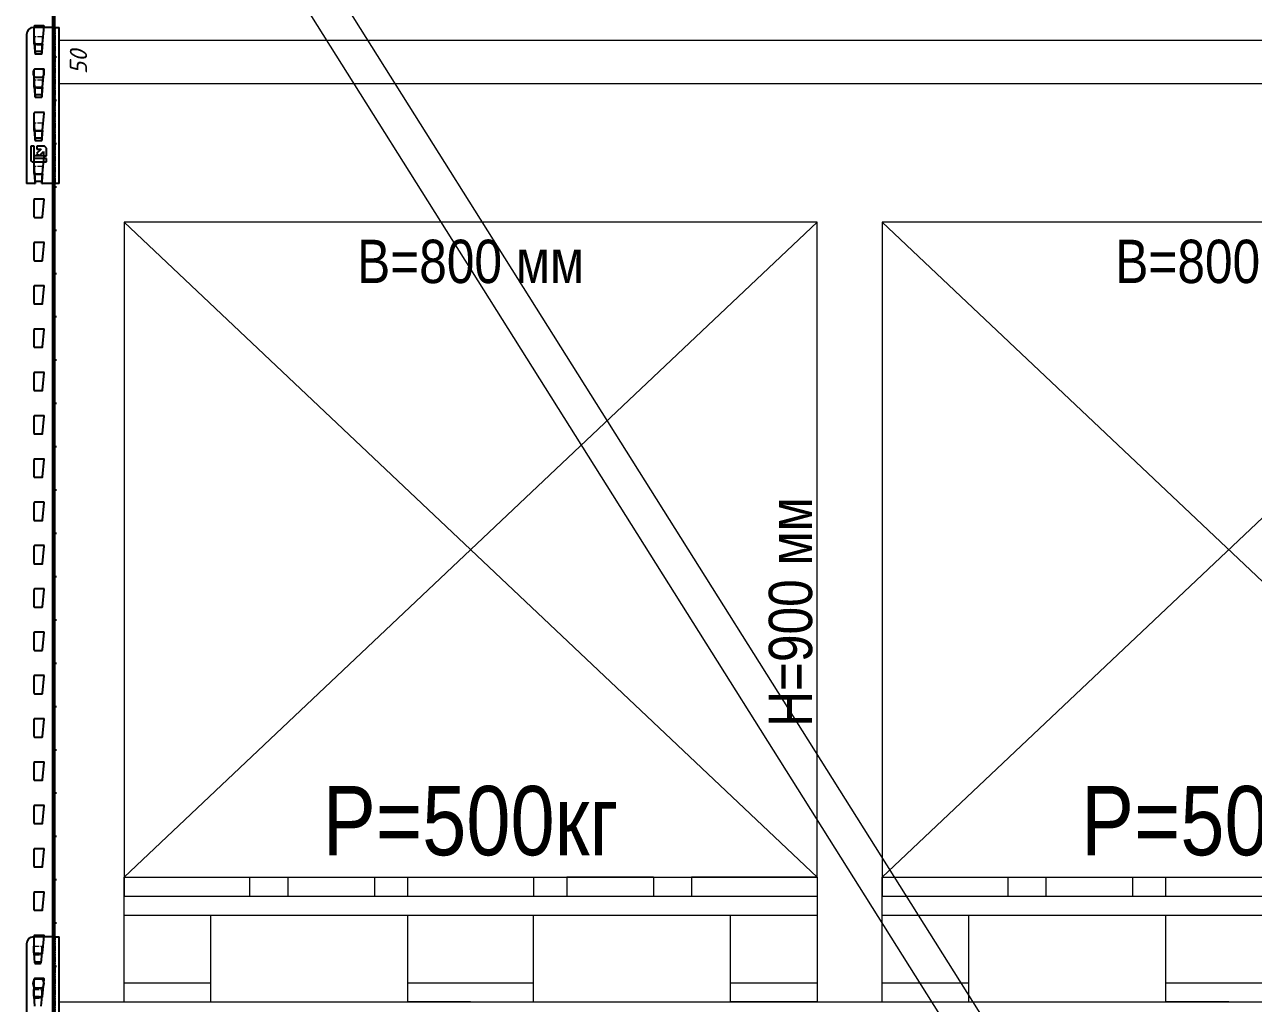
# Model space of a CAD drawing. Header units: millimetres. Extents: x 2140 to 223837, y 2113 to 170313.
# Drawn here: x 220067 to 221485, y 112402 to 113532 of the extents above; entities that cross this region are included whole.
import ezdxf

# ---------------------------------------------------------------- set-up
doc = ezdxf.new("R2010")
doc.units = ezdxf.units.MM
doc.linetypes.add('PHANTOM', pattern=[12.7, 6.35, -1.27, 1.27, -1.27, 1.27, -1.27])
doc.layers.add('0_ANNOT_Dimensions', color=7, linetype='Continuous')
doc.layers.add('2.Стойка', color=7, linetype='Continuous')
for name, color, linetype, lineweight in [('1.Балка', 5, 'Continuous', 0), ('16.СВЖ', 7, 'Continuous', 0), ('20.Груз', 7, 'Continuous', 0), ('25.Размера', 7, 'Continuous', 0), ('37.Паллеты', 32, 'Continuous', 0), ('44. Полоса СВЖ', 7, 'Continuous', 0), ('7.Поддон', 32, 'Continuous', 0)]:
    doc.layers.add(name, color=color, linetype=linetype, lineweight=lineweight)
doc.styles.add('Arial Narrow', font='ARIALN.TTF')
doc.styles.add('GOST', font='isocpeur.ttf')
doc.styles.add('Курсив', font='isocpeui.ttf')
doc.dimstyles.new('80', dxfattribs={"dimtxt": 80, "dimasz": 80, "dimexe": 0.18, "dimexo": 0, "dimgap": 20, "dimtad": 1, "dimdec": 0, "dimzin": 0, "dimdsep": 46, "dimtxsty": 'Курсив', "dimcen": 0.09, "dimadec": 0, "dimazin": 0, "dimtfac": 1, "dimtdec": 0, "dimtofl": 0, "dimtmove": 0, "dimatfit": 3, "dimfxl": 0.18, "dimtolj": 1, "dimtzin": 0, "dimarcsym": 0})
doc.dimstyles.new('blok40', dxfattribs={"dimtxt": 40, "dimasz": 80, "dimexe": 0.18, "dimexo": 0, "dimgap": 5, "dimtad": 1, "dimtoh": 1, "dimdec": 0, "dimzin": 0, "dimdsep": 46, "dimtxsty": 'GOST', "dimblk": 'NONE', "dimcen": 0.09, "dimse1": 1, "dimse2": 1, "dimsd1": 1, "dimsd2": 1, "dimadec": 0, "dimazin": 0, "dimtfac": 1, "dimtdec": 0, "dimtofl": 0, "dimtmove": 0, "dimatfit": 2, "dimldrblk": 'NONE', "dimfxl": 0.18, "dimtolj": 1, "dimtzin": 0, "dimarcsym": 0})
doc.dimstyles.new('Рзм блок', dxfattribs={"dimtxt": 40, "dimasz": 80, "dimexe": 0.18, "dimexo": 0, "dimgap": 5, "dimtad": 1, "dimtoh": 1, "dimdec": 0, "dimzin": 0, "dimdsep": 46, "dimtxsty": 'Курсив', "dimblk": 'NONE', "dimcen": 0.09, "dimse1": 1, "dimse2": 1, "dimsd1": 1, "dimsd2": 1, "dimadec": 0, "dimazin": 0, "dimtfac": 1, "dimtdec": 0, "dimtofl": 0, "dimtmove": 0, "dimatfit": 2, "dimldrblk": 'NONE', "dimfxl": 0.18, "dimtolj": 1, "dimtzin": 0, "dimarcsym": 0})

# ---------------------------------------------------------------- blocks, each defined once
blk = doc.blocks.new('*U491')
at = {"layer": '2.Стойка', "color": 0, "linetype": 'ByBlock'}
for p, q in [((-2, 0), (-2, 12200)), ((0, 0), (0, 12200)), ((-12.5, 3801), (-23.5, 3801)), ((-24, 3800.5), (-24, 3780.5)), ((-13.9, 3780.5), (-12, 3800.5)), ((-23.5, 3780), (-14.4, 3780)), ((0, 3770.5), (-2, 3770.5)), ((2, 3765), (-2, 3765)), ((0, 3759.5), (-2, 3759.5)), ((-24, 3750.5), (-24, 3730.5)), ((-12.5, 3751), (-23.5, 3751)), ((-13.9, 3730.5), (-12, 3750.5)), ((-23.5, 3730), (-14.4, 3730)), ((0, 3720.5), (-2, 3720.5)), ((2, 3715), (-2, 3715)), ((0, 3709.5), (-2, 3709.5)), ((-24, 3700.5), (-24, 3680.5)), ((-12.5, 3701), (-23.5, 3701)), ((-13.9, 3680.5), (-12, 3700.5)), ((-23.5, 3680), (-14.4, 3680)), ((0, 3670.5), (-2, 3670.5)), ((2, 3665), (-2, 3665)), ((0, 3659.5), (-2, 3659.5)), ((-24, 3650.5), (-24, 3630.5)), ((-12.5, 3651), (-23.5, 3651)), ((-13.9, 3630.5), (-12, 3650.5)), ((-23.5, 3630), (-14.4, 3630)), ((0, 3620.5), (-2, 3620.5)), ((2, 3615), (-2, 3615)), ((0, 3609.5), (-2, 3609.5)), ((-24, 3600.5), (-24, 3580.5)), ((-12.5, 3601), (-23.5, 3601)), ((-13.9, 3580.5), (-12, 3600.5)), ((-23.5, 3580), (-14.4, 3580)), ((0, 3570.5), (-2, 3570.5)), ((2, 3565), (-2, 3565)), ((-24, 3550.5), (-24, 3530.5)), ((-12.5, 3551), (-23.5, 3551)), ((-13.9, 3530.5), (-12, 3550.5)), ((0, 3559.5), (-2, 3559.5)), ((-23.5, 3530), (-14.4, 3530)), ((0, 3520.5), (-2, 3520.5)), ((2, 3515), (-2, 3515)), ((0, 3509.5), (-2, 3509.5)), ((-24, 3500.5), (-24, 3480.5)), ((-12.5, 3501), (-23.5, 3501)), ((-13.9, 3480.5), (-12, 3500.5)), ((-23.5, 3480), (-14.4, 3480)), ((0, 3470.5), (-2, 3470.5)), ((2, 3465), (-2, 3465)), ((-24, 3450.5), (-24, 3430.5)), ((-12.5, 3451), (-23.5, 3451)), ((-13.9, 3430.5), (-12, 3450.5)), ((0, 3459.5), (-2, 3459.5)), ((-23.5, 3430), (-14.4, 3430)), ((0, 3420.5), (-2, 3420.5)), ((2, 3415), (-2, 3415)), ((0, 3409.5), (-2, 3409.5)), ((-24, 3400.5), (-24, 3380.5)), ((-12.5, 3401), (-23.5, 3401)), ((-13.9, 3380.5), (-12, 3400.5)), ((-23.5, 3380), (-14.4, 3380)), ((0, 3370.5), (-2, 3370.5)), ((2, 3365), (-2, 3365)), ((-24, 3350.5), (-24, 3330.5)), ((-12.5, 3351), (-23.5, 3351)), ((-13.9, 3330.5), (-12, 3350.5)), ((0, 3359.5), (-2, 3359.5)), ((-23.5, 3330), (-14.4, 3330)), ((0, 3320.5), (-2, 3320.5)), ((2, 3315), (-2, 3315)), ((0, 3309.5), (-2, 3309.5)), ((-24, 3300.5), (-24, 3280.5)), ((-12.5, 3301), (-23.5, 3301)), ((-13.9, 3280.5), (-12, 3300.5)), ((-23.5, 3280), (-14.4, 3280)), ((0, 3270.5), (-2, 3270.5)), ((2, 3265), (-2, 3265)), ((-24, 3250.5), (-24, 3230.5)), ((-12.5, 3251), (-23.5, 3251)), ((-13.9, 3230.5), (-12, 3250.5)), ((0, 3259.5), (-2, 3259.5)), ((-23.5, 3230), (-14.4, 3230)), ((0, 3220.5), (-2, 3220.5)), ((2, 3215), (-2, 3215)), ((0, 3209.5), (-2, 3209.5)), ((-24, 3200.5), (-24, 3180.5)), ((-12.5, 3201), (-23.5, 3201)), ((-13.9, 3180.5), (-12, 3200.5)), ((-23.5, 3180), (-14.4, 3180)), ((0, 3170.5), (-2, 3170.5)), ((2, 3165), (-2, 3165)), ((-24, 3150.5), (-24, 3130.5)), ((-12.5, 3151), (-23.5, 3151)), ((-13.9, 3130.5), (-12, 3150.5)), ((0, 3159.5), (-2, 3159.5)), ((-23.5, 3130), (-14.4, 3130)), ((0, 3120.5), (-2, 3120.5)), ((2, 3115), (-2, 3115)), ((0, 3109.5), (-2, 3109.5)), ((-24, 3100.5), (-24, 3080.5)), ((-12.5, 3101), (-23.5, 3101)), ((-13.9, 3080.5), (-12, 3100.5)), ((-23.5, 3080), (-14.4, 3080)), ((0, 3070.5), (-2, 3070.5)), ((2, 3065), (-2, 3065)), ((-24, 3050.5), (-24, 3030.5)), ((-12.5, 3051), (-23.5, 3051)), ((-13.9, 3030.5), (-12, 3050.5)), ((0, 3059.5), (-2, 3059.5)), ((-23.5, 3030), (-14.4, 3030)), ((0, 3020.5), (-2, 3020.5)), ((2, 3015), (-2, 3015)), ((0, 3009.5), (-2, 3009.5)), ((-24, 3000.5), (-24, 2980.5)), ((-12.5, 3001), (-23.5, 3001)), ((-13.9, 2980.5), (-12, 3000.5)), ((-23.5, 2980), (-14.4, 2980)), ((0, 2970.5), (-2, 2970.5)), ((2, 2965), (-2, 2965)), ((-24, 2950.5), (-24, 2930.5)), ((-12.5, 2951), (-23.5, 2951)), ((-13.9, 2930.5), (-12, 2950.5)), ((0, 2959.5), (-2, 2959.5)), ((-23.5, 2930), (-14.4, 2930)), ((0, 2920.5), (-2, 2920.5)), ((2, 2915), (-2, 2915)), ((0, 2909.5), (-2, 2909.5)), ((-24, 2900.5), (-24, 2880.5)), ((-12.5, 2901), (-23.5, 2901)), ((-13.9, 2880.5), (-12, 2900.5)), ((-23.5, 2880), (-14.4, 2880)), ((0, 2870.5), (-2, 2870.5)), ((2, 2865), (-2, 2865)), ((-12.5, 2851), (-23.5, 2851)), ((0, 2859.5), (-2, 2859.5)), ((-24, 2850.5), (-24, 2830.5)), ((-13.9, 2830.5), (-12, 2850.5)), ((-23.5, 2830), (-14.4, 2830)), ((0, 2820.5), (-2, 2820.5)), ((2, 2815), (-2, 2815)), ((0, 2809.5), (-2, 2809.5)), ((-24, 2800.5), (-24, 2780.5)), ((-12.5, 2801), (-23.5, 2801)), ((-13.9, 2780.5), (-12, 2800.5)), ((-23.5, 2780), (-14.4, 2780)), ((0, 2770.5), (-2, 2770.5)), ((2, 2765), (-2, 2765)), ((0, 2759.5), (-2, 2759.5)), ((-24, 2750.5), (-24, 2730.5)), ((-12.5, 2751), (-23.5, 2751)), ((-13.9, 2730.5), (-12, 2750.5)), ((-23.5, 2730), (-14.4, 2730)), ((0, 2720.5), (-2, 2720.5)), ((2, 2715), (-2, 2715)), ((0, 2709.5), (-2, 2709.5)), ((-24, 2700.5), (-24, 2680.5)), ((-12.5, 2701), (-23.5, 2701)), ((-13.9, 2680.5), (-12, 2700.5)), ((-23.5, 2680), (-14.4, 2680))]:
    blk.add_line(p, q, dxfattribs=at)
for centre, start, end in [((-23.5, 3800.5), 90, 180), ((-12.5, 3800.5), 354.5597, 90), ((-23.5, 3780.5), 180, 270), ((-14.4, 3780.5), 270, 354.5597), ((-23.5, 3750.5), 90, 180), ((-12.5, 3750.5), 354.5597, 90), ((-23.5, 3730.5), 180, 270), ((-14.4, 3730.5), 270, 354.5597), ((-23.5, 3700.5), 90, 180), ((-12.5, 3700.5), 354.5597, 90), ((-23.5, 3680.5), 180, 270), ((-14.4, 3680.5), 270, 354.5597), ((-23.5, 3650.5), 90, 180), ((-12.5, 3650.5), 354.5597, 90), ((-23.5, 3630.5), 180, 270), ((-14.4, 3630.5), 270, 354.5597), ((-23.5, 3600.5), 90, 180), ((-12.5, 3600.5), 354.5597, 90), ((-23.5, 3580.5), 180, 270), ((-14.4, 3580.5), 270, 354.5597), ((-23.5, 3550.5), 90, 180), ((-12.5, 3550.5), 354.5597, 90), ((-23.5, 3530.5), 180, 270), ((-14.4, 3530.5), 270, 354.5597), ((-23.5, 3500.5), 90, 180), ((-12.5, 3500.5), 354.5597, 90), ((-23.5, 3480.5), 180, 270), ((-14.4, 3480.5), 270, 354.5597), ((-23.5, 3450.5), 90, 180), ((-12.5, 3450.5), 354.5597, 90), ((-23.5, 3430.5), 180, 270), ((-14.4, 3430.5), 270, 354.5597), ((-23.5, 3400.5), 90, 180), ((-12.5, 3400.5), 354.5597, 90), ((-23.5, 3380.5), 180, 270), ((-14.4, 3380.5), 270, 354.5597), ((-23.5, 3350.5), 90, 180), ((-12.5, 3350.5), 354.5597, 90), ((-23.5, 3330.5), 180, 270), ((-14.4, 3330.5), 270, 354.5597), ((-23.5, 3300.5), 90, 180), ((-12.5, 3300.5), 354.5597, 90), ((-23.5, 3280.5), 180, 270), ((-14.4, 3280.5), 270, 354.5597), ((-23.5, 3250.5), 90, 180), ((-12.5, 3250.5), 354.5597, 90), ((-23.5, 3230.5), 180, 270), ((-14.4, 3230.5), 270, 354.5597), ((-23.5, 3200.5), 90, 180), ((-12.5, 3200.5), 354.5597, 90), ((-23.5, 3180.5), 180, 270), ((-14.4, 3180.5), 270, 354.5597), ((-23.5, 3150.5), 90, 180), ((-12.5, 3150.5), 354.5597, 90), ((-23.5, 3130.5), 180, 270), ((-14.4, 3130.5), 270, 354.5597), ((-23.5, 3100.5), 90, 180), ((-12.5, 3100.5), 354.5597, 90), ((-23.5, 3080.5), 180, 270), ((-14.4, 3080.5), 270, 354.5597), ((-23.5, 3050.5), 90, 180), ((-12.5, 3050.5), 354.5597, 90), ((-23.5, 3030.5), 180, 270), ((-14.4, 3030.5), 270, 354.5597), ((-23.5, 3000.5), 90, 180), ((-12.5, 3000.5), 354.5597, 90), ((-23.5, 2980.5), 180, 270), ((-14.4, 2980.5), 270, 354.5597), ((-23.5, 2950.5), 90, 180), ((-12.5, 2950.5), 354.5597, 90), ((-23.5, 2930.5), 180, 270), ((-14.4, 2930.5), 270, 354.5597), ((-23.5, 2900.5), 90, 180), ((-12.5, 2900.5), 354.5597, 90), ((-23.5, 2880.5), 180, 270), ((-14.4, 2880.5), 270, 354.5597), ((-23.5, 2850.5), 90, 180), ((-12.5, 2850.5), 354.5597, 90), ((-23.5, 2830.5), 180, 270), ((-14.4, 2830.5), 270, 354.5597), ((-23.5, 2800.5), 90, 180), ((-12.5, 2800.5), 354.5597, 90), ((-23.5, 2780.5), 180, 270), ((-14.4, 2780.5), 270, 354.5597), ((-23.5, 2750.5), 90, 180), ((-12.5, 2750.5), 354.5597, 90), ((-23.5, 2730.5), 180, 270), ((-14.4, 2730.5), 270, 354.5597), ((-23.5, 2700.5), 90, 180), ((-12.5, 2700.5), 354.5597, 90), ((-23.5, 2680.5), 180, 270), ((-14.4, 2680.5), 270, 354.5597)]:
    blk.add_arc(centre, 0.5, start, end, dxfattribs=at)
blk = doc.blocks.new('*D774')
at = {"layer": 'Defpoints', "color": 0, "linetype": 'ByBlock', "transparency": 16777216}
for p in [(5, 19.3), (2705, 19.3), (2705, -11.8)]:
    blk.add_point(p, dxfattribs=at)
at = {"layer": 'Defpoints', "color": 0, "linetype": 'ByBlock', "transparency": 16777216, "insert": (2669.4, 3.4), "char_height": 20, "attachment_point": 5, "style": 'Курсив'}
blk.add_mtext('\\A1;2700', dxfattribs=at)
blk = doc.blocks.new('_None')
blk = doc.blocks.new('*D784')
at = {"layer": 'Defpoints', "color": 0, "linetype": 'ByBlock', "transparency": 16777216}
for p in [(8, 19.3), (42.4, 19.3), (8, -30.7)]:
    blk.add_point(p, dxfattribs=at)
at = {"layer": 'Defpoints', "color": 0, "linetype": 'ByBlock', "transparency": 16777216, "insert": (27.4, -5.7), "char_height": 20, "attachment_point": 5, "rotation": 90, "style": 'Курсив'}
blk.add_mtext('\\A1;50', dxfattribs=at)
blk = doc.blocks.new('*D1729')
at = {"layer": 'Defpoints', "color": 0, "transparency": 16777216}
for p in [(5, -40.7), (5, -135.7), (68.4, -135.7)]:
    blk.add_point(p, dxfattribs=at)
at = {"layer": '0_ANNOT_Dimensions', "color": 0, "transparency": 16777216, "insert": (36.7, -88.2), "char_height": 20, "attachment_point": 5, "rotation": 90, "style": 'Курсив'}
blk.add_mtext('\\A1;95\\Pclose', dxfattribs=at)
blk = doc.blocks.new('поддон')
at = {"layer": '7.Поддон', "color": 0, "linetype": 'ByBlock'}
for p, q in [((0, 0), (0, 144)), ((0, 144), (0, 122)), ((0, 144), (145, 144)), ((145, 144), (145, 122)), ((189, 144), (289, 144)), ((189, 144), (189, 122)), ((289, 144), (289, 122)), ((327.5, 122), (327.5, 144)), ((327.5, 144), (472.5, 144)), ((472.5, 144), (472.5, 122)), ((611, 144), (511, 144)), ((511, 144), (511, 122)), ((611, 144), (611, 122)), ((800, 144), (655, 144)), ((655, 144), (655, 122)), ((800, 144), (800, 0)), ((0, 122), (800, 122)), ((0, 100), (800, 100)), ((100, 0), (100, 100)), ((327.5, 0), (327.5, 100)), ((472.5, 0), (472.5, 100)), ((700, 0), (700, 100)), ((0, 22), (100, 22)), ((327.5, 22), (472.5, 22)), ((700, 22), (800, 22)), ((0, 0), (100, 0)), ((400, 0), (327.5, 0)), ((400, 0), (472.5, 0)), ((800, 0), (700, 0))]:
    blk.add_line(p, q, dxfattribs=at)
blk = doc.blocks.new('*D1180')
at = {"layer": 'Defpoints', "color": 0, "linetype": 'ByBlock', "transparency": 16777216}
for p in [(475, 500, 0), (475, 0, 0), (475, 0)]:
    blk.add_point(p, dxfattribs=at)
at = {"layer": '25.Размера', "color": 0, "linetype": 'ByBlock', "transparency": 16777216, "insert": (475, 208.6), "char_height": 80, "attachment_point": 5, "style": 'Arial Narrow'}
blk.add_mtext('\\A1;Р=500кг', dxfattribs=at)
blk = doc.blocks.new('*D1153')
at = {"layer": 'Defpoints', "color": 0, "linetype": 'ByBlock', "transparency": 16777216}
for p in [(75, 900), (875, 900), (875, 900)]:
    blk.add_point(p, dxfattribs=at)
at = {"layer": '25.Размера', "color": 0, "linetype": 'ByBlock', "transparency": 16777216, "insert": (475, 854.5), "char_height": 50, "attachment_point": 5, "style": 'Arial Narrow'}
blk.add_mtext('\\A1;В=800 мм', dxfattribs=at)
blk = doc.blocks.new('*D1185')
at = {"layer": 'Defpoints', "color": 0, "linetype": 'ByBlock', "transparency": 16777216}
for p in [(875, 900), (875, 900), (875, 0)]:
    blk.add_point(p, dxfattribs=at)
at = {"layer": '25.Размера', "color": 0, "linetype": 'ByBlock', "transparency": 16777216, "insert": (844.5, 450), "char_height": 50, "attachment_point": 5, "rotation": 90, "style": 'Arial Narrow'}
blk.add_mtext('\\A1;Н=900 мм', dxfattribs=at)
blk = doc.blocks.new('*D1188')
at = {"layer": 'Defpoints', "color": 0, "linetype": 'ByBlock', "transparency": 16777216}
for p in [(1350, 500, 0), (1350, 0, 0), (1350, 0)]:
    blk.add_point(p, dxfattribs=at)
at = {"layer": '25.Размера', "color": 0, "linetype": 'ByBlock', "transparency": 16777216, "insert": (1350, 208.6), "char_height": 80, "attachment_point": 5, "style": 'Arial Narrow'}
blk.add_mtext('\\A1;Р=500кг', dxfattribs=at)
blk = doc.blocks.new('*D1189')
at = {"layer": 'Defpoints', "color": 0, "linetype": 'ByBlock', "transparency": 16777216}
for p in [(950, 900), (1750, 900), (1750, 900)]:
    blk.add_point(p, dxfattribs=at)
at = {"layer": '25.Размера', "color": 0, "linetype": 'ByBlock', "transparency": 16777216, "insert": (1350, 854.5), "char_height": 50, "attachment_point": 5, "style": 'Arial Narrow'}
blk.add_mtext('\\A1;В=800 мм', dxfattribs=at)
blk = doc.blocks.new('*U1498')
at = {"layer": '44. Полоса СВЖ', "color": 3, "linetype": 'ByBlock'}
blk.add_lwpolyline([(1296, 2099.8), (1294.4, 2097.3), (7.3, 49.2), (5.7, 46.6), (5.5, 46.4), (-22.8, 1.3), (-19.6, -12.5), (-2.7, -23.1), (11.1, -20), (39.4, 25.1), (39.5, 25.3), (41.1, 27.9), (1328.3, 2076), (1329.9, 2078.5), (1357.3, 2122.1), (1354.2, 2135.9), (1337.2, 2146.6), (1323.4, 2143.4)], close=True, dxfattribs=at)
for centre in [(1334.5, 2123.5), (0, 0)]:
    blk.add_circle(centre, 6.5, dxfattribs=at)
blk = doc.blocks.new('*U1296')
at = {"color": 0, "lineweight": 0, "xscale": -1, "rotation": 180.0131401093583}
blk.add_blockref('*U1498', (0, 4417), dxfattribs=at)
blk = doc.blocks.new('*U771')
at = {"layer": '1.Балка', "color": 0, "linetype": 'Continuous', "lineweight": 25}
for p, q in [((-3, 34.3), (-24.5, 34.3)), ((-3, 34.3), (5, 34.3)), ((5, -145.7), (5, 34.3)), ((-32.5, 26.3), (-32.5, -145.7)), ((-23.8, 23.6), (-23.8, 22.6)), ((-23.8, 22.6), (-22.8, 4.2)), ((-23.4, 16.1), (-22.7, 4.2)), ((-23.4, 15.7), (-23.3, 15.2)), ((-14.7, 4.2), (-14, 16.1)), ((-14.6, 4.2), (-13.6, 22.6)), ((-14.1, 15.2), (-14, 15.7)), ((-13.6, 23.6), (-13.6, 22.6)), ((-23.2, 14), (-22.8, 7.2)), ((-15.3, 6.5), (-22.1, 6.5)), ((-15.4, 3.5), (-22, 3.5)), ((-14.6, 7.2), (-14.2, 14)), ((-14.1, -13.8), (-22.9, -13.8)), ((-23.8, -26.4), (-23.8, -27.4)), ((-23.8, -27.4), (-22.8, -45.8)), ((-22.9, -23), (-14.1, -23)), ((-14.6, -45.8), (-13.6, -27.4)), ((-13.6, -26.4), (-13.6, -27.4)), ((-23.4, -33.9), (-22.7, -45.8)), ((-23.4, -34.3), (-23.3, -34.8)), ((-23.2, -36), (-22.8, -42.8)), ((-14.7, -45.8), (-14, -33.9)), ((-14.6, -42.8), (-14.2, -36)), ((-14.1, -34.8), (-14, -34.3)), ((-15.3, -43.5), (-22.1, -43.5)), ((-15.4, -46.5), (-22, -46.5)), ((-23.8, -76.4), (-23.8, -77.4)), ((-23.8, -77.4), (-22.8, -95.8)), ((-23.4, -83.9), (-22.7, -95.8)), ((-23.4, -84.3), (-23.3, -84.8)), ((-14.7, -95.8), (-14, -83.9)), ((-14.6, -95.8), (-13.6, -77.4)), ((-14.1, -84.8), (-14, -84.3)), ((-13.6, -76.4), (-13.6, -77.4)), ((-23.2, -86), (-22.8, -92.8)), ((-15.3, -93.5), (-22.1, -93.5)), ((-15.4, -96.5), (-22, -96.5)), ((-14.6, -92.8), (-14.2, -86)), ((-27.5, -102.7), (-27.5, -119.2)), ((-23.7, -102.7), (-27.5, -102.7)), ((-23.7, -116.9), (-23.7, -102.7)), ((-15.8, -106.2), (-20.9, -111.2)), ((-20.9, -111.2), (-18, -114)), ((-11.7, -102.7), (-20.7, -102.7)), ((-20.7, -102.7), (-20.7, -106.2)), ((-20.7, -106.2), (-15.8, -106.2)), ((-18, -114), (-13, -109)), ((-13, -109), (-13, -113.9)), ((-9.5, -104.9), (-11.7, -102.7)), ((-9.5, -113.9), (-9.5, -104.9)), ((-26, -120.7), (-9.5, -120.7)), ((-23.8, -126.4), (-23.8, -127.4)), ((-23.8, -127.4), (-22.8, -145.7)), ((-9.5, -116.9), (-23.7, -116.9)), ((-14.6, -145.7), (-13.6, -127.4)), ((-13.6, -126.4), (-13.6, -127.4)), ((-13, -113.9), (-9.5, -113.9)), ((-9.5, -120.7), (-9.5, -116.9)), ((-23.4, -133.9), (-22.7, -145.7)), ((-23.4, -134.3), (-23.3, -134.8)), ((-23.2, -136), (-22.8, -142.8)), ((-14.7, -145.7), (-14, -133.9)), ((-14.6, -142.8), (-14.2, -136)), ((-14.1, -134.8), (-14, -134.3)), ((-22.8, -145.7), (-32.5, -145.7)), ((-22.8, -145.7), (-22.7, -145.7)), ((-15.3, -143.5), (-22.1, -143.5)), ((-14.7, -145.7), (-14.6, -145.7)), ((-3, -145.7), (-14.6, -145.7)), ((5, -145.7), (-3, -145.7))]:
    blk.add_line(p, q, dxfattribs=at)
at = {"layer": '1.Балка', "color": 0, "linetype": 'PHANTOM', "lineweight": 18}
for p, q in [((1, -145.7), (1, 34.3)), ((-13.6, 23.6), (-23.8, 23.6)), ((-23.4, 15.7), (-14, 15.7)), ((-14.1, 15.2), (-23.3, 15.2)), ((-14.2, 14), (-23.2, 14)), ((-22.7, 4.2), (-22.8, 4.2)), ((-14.6, 4.2), (-14.7, 4.2)), ((-13.6, -26.4), (-23.8, -26.4)), ((-23.4, -34.3), (-14, -34.3)), ((-14.1, -34.8), (-23.3, -34.8)), ((-14.2, -36), (-23.2, -36)), ((-22.7, -45.8), (-22.8, -45.8)), ((-14.6, -45.8), (-14.7, -45.8)), ((-13.6, -76.4), (-23.8, -76.4)), ((-23.4, -84.3), (-14, -84.3)), ((-14.1, -84.8), (-23.3, -84.8)), ((-14.2, -86), (-23.2, -86)), ((-22.7, -95.8), (-22.8, -95.8)), ((-14.6, -95.8), (-14.7, -95.8)), ((-13.6, -126.4), (-23.8, -126.4)), ((-23.4, -134.3), (-14, -134.3)), ((-14.1, -134.8), (-23.3, -134.8)), ((-14.2, -136), (-23.2, -136))]:
    blk.add_line(p, q, dxfattribs=at)
at = {"layer": '1.Балка', "color": 0, "linetype": 'ByBlock'}
for p, q in [((2705, 19.3), (5, 19.3)), ((2705, -30.7), (5, -30.7))]:
    blk.add_line(p, q, dxfattribs=at)
at = {"layer": '1.Балка', "color": 0, "linetype": 'Continuous', "lineweight": 25}
for centre, radius, start, end in [((-24.5, 26.3), 8, 90, 180), ((-19, -18.4), 6, 129.9445, 230.0555), ((-18, -18.4), 6, 309.9445, 50.0555), ((-26, -119.2), 1.5, 180, 270)]:
    blk.add_arc(centre, radius, start, end, dxfattribs=at)
for centre, major_axis, ratio, start_param, end_param in [((-23.7, 23.6), (-0.49, 9), 0.014521, 1.677936, 2.551772), ((-23.7, 23.6), (-0.49, 9), 0.014521, 2.551772, 2.642656), ((-23.2, 13.4), (-0.11, 2), 0.014521, 4.973399, 5.784249), ((-14.2, 13.4), (0.11, 2), 0.014521, 0.498937, 1.309786), ((-13.7, 23.6), (0.49, 9), 0.014521, 3.731413, 4.605249), ((-13.7, 23.6), (0.49, 9), 0.014521, 3.640529, 3.731413), ((-22.1, 7.2), (0.539, -0.524), 0.996104, 3.968676, 5.485179), ((-22, 4.2), (0.75, 0), 0.999894, 3.195886, 4.712389), ((-22, 4.2), (0.75, 0), 0.999894, 3.195886, 4.712389), ((-15.4, 4.2), (0.75, 0), 0.999894, 4.712389, 6.228892), ((-15.4, 4.2), (0.75, 0), 0.999894, 4.712389, 6.228892), ((-15.3, 7.2), (0.539, 0.524), 0.996104, 3.939599, 5.456102), ((-23.7, -26.4), (-0.49, 9), 0.014521, 1.677936, 2.551772), ((-13.7, -26.4), (0.49, 9), 0.014521, 3.731413, 4.605249), ((-23.7, -26.4), (-0.49, 9), 0.014521, 2.551772, 2.642656), ((-23.2, -36.6), (-0.11, 2), 0.014521, 4.973399, 5.784249), ((-14.2, -36.6), (0.11, 2), 0.014521, 0.498937, 1.309786), ((-13.7, -26.4), (0.49, 9), 0.014521, 3.640529, 3.731413), ((-22.1, -42.8), (0.539, -0.524), 0.996104, 3.968676, 5.485179), ((-22, -45.8), (0.75, 0), 0.999894, 3.195886, 4.712389), ((-22, -45.8), (0.75, 0), 0.999894, 3.195886, 4.712389), ((-15.4, -45.8), (0.75, 0), 0.999894, 4.712389, 6.228892), ((-15.4, -45.8), (0.75, 0), 0.999894, 4.712389, 6.228892), ((-15.3, -42.8), (0.539, 0.524), 0.996104, 3.939599, 5.456102), ((-23.7, -76.4), (-0.49, 9), 0.014521, 1.677936, 2.551772), ((-23.7, -76.4), (-0.49, 9), 0.014521, 2.551772, 2.642656), ((-23.2, -86.6), (-0.11, 2), 0.014521, 4.973399, 5.784249), ((-14.2, -86.6), (0.11, 2), 0.014521, 0.498937, 1.309786), ((-13.7, -76.4), (0.49, 9), 0.014521, 3.731413, 4.605249), ((-13.7, -76.4), (0.49, 9), 0.014521, 3.640529, 3.731413), ((-22.1, -92.8), (0.539, -0.524), 0.996104, 3.968676, 5.485179), ((-22, -95.8), (0.75, 0), 0.999894, 3.195886, 4.712389), ((-22, -95.8), (0.75, 0), 0.999894, 3.195886, 4.712389), ((-15.4, -95.8), (0.75, 0), 0.999894, 4.712389, 6.228892), ((-15.4, -95.8), (0.75, 0), 0.999894, 4.712389, 6.228892), ((-15.3, -92.8), (0.539, 0.524), 0.996104, 3.939599, 5.456102), ((-23.7, -126.4), (-0.49, 9), 0.014521, 1.677936, 2.551772), ((-13.7, -126.4), (0.49, 9), 0.014521, 3.731413, 4.605249), ((-23.7, -126.4), (-0.49, 9), 0.014521, 2.551772, 2.642656), ((-23.2, -136.6), (-0.11, 2), 0.014521, 4.973399, 5.784249), ((-14.2, -136.6), (0.11, 2), 0.014521, 0.498937, 1.309786), ((-13.7, -126.4), (0.49, 9), 0.014521, 3.640529, 3.731413), ((-22.1, -142.8), (0.539, -0.524), 0.996104, 3.968676, 5.485179), ((-15.3, -142.8), (0.539, 0.524), 0.996104, 3.939599, 5.456102)]:
    blk.add_ellipse(centre, major_axis=major_axis, ratio=ratio, start_param=start_param, end_param=end_param, dxfattribs=at)
at = {"layer": '2.Стойка', "color": 40, "linetype": 'ByBlock', "true_color": 0xf8d731}
for p, q in [((-24, 35.5), (-24, 15.5)), ((-24, 35.5), (-24, 15.5)), ((-24, 35.5), (-24, 15.5)), ((-24, 35.5), (-24, 15.5)), ((-24, 35.5), (-24, 15.5)), ((-24, 35.5), (-24, 15.5)), ((-24, 35.5), (-24, 15.5)), ((-12.5, 36), (-23.5, 36)), ((-12.5, 36), (-23.5, 36)), ((-12.5, 36), (-23.5, 36)), ((-12.5, 36), (-23.5, 36)), ((-12.5, 36), (-23.5, 36)), ((-12.5, 36), (-23.5, 36)), ((-12.5, 36), (-23.5, 36)), ((-13.9, 15.5), (-12, 35.5)), ((-13.9, 15.5), (-12, 35.5)), ((-13.9, 15.5), (-12, 35.5)), ((-13.9, 15.5), (-12, 35.5)), ((-13.9, 15.5), (-12, 35.5)), ((-13.9, 15.5), (-12, 35.5)), ((-13.9, 15.5), (-12, 35.5)), ((-23.5, 15), (-14.4, 15)), ((-23.5, 15), (-14.4, 15)), ((-23.5, 15), (-14.4, 15)), ((-23.5, 15), (-14.4, 15)), ((-23.5, 15), (-14.4, 15)), ((-23.5, 15), (-14.4, 15)), ((-23.5, 15), (-14.4, 15))]:
    blk.add_line(p, q, dxfattribs=at)
for centre, start, end in [((-23.5, 35.5), 90, 180), ((-23.5, 35.5), 90, 180), ((-23.5, 35.5), 90, 180), ((-23.5, 35.5), 90, 180), ((-23.5, 35.5), 90, 180), ((-23.5, 35.5), 90, 180), ((-23.5, 35.5), 90, 180), ((-12.5, 35.5), 354.5597, 90), ((-12.5, 35.5), 354.5597, 90), ((-12.5, 35.5), 354.5597, 90), ((-12.5, 35.5), 354.5597, 90), ((-12.5, 35.5), 354.5597, 90), ((-12.5, 35.5), 354.5597, 90), ((-12.5, 35.5), 354.5597, 90), ((-23.5, 15.5), 180, 270), ((-23.5, 15.5), 180, 270), ((-23.5, 15.5), 180, 270), ((-23.5, 15.5), 180, 270), ((-23.5, 15.5), 180, 270), ((-23.5, 15.5), 180, 270), ((-23.5, 15.5), 180, 270), ((-14.4, 15.5), 270, 354.5597), ((-14.4, 15.5), 270, 354.5597), ((-14.4, 15.5), 270, 354.5597), ((-14.4, 15.5), 270, 354.5597), ((-14.4, 15.5), 270, 354.5597), ((-14.4, 15.5), 270, 354.5597), ((-14.4, 15.5), 270, 354.5597)]:
    blk.add_arc(centre, 0.5, start, end, dxfattribs=at)
at = {"layer": 'Defpoints', "color": 0, "linetype": 'ByBlock'}
dim = blk.add_linear_dim(base=(2705, -11.8), p1=(5, 19.3), p2=(2705, 19.3), dimstyle='Рзм блок', override={"dimtxt": 20}, dxfattribs=at)
dim.commit()
dim.dimension.update_dxf_attribs({"geometry": '*D774', "text_midpoint": (2669.4, -11.8), "dimtype": 160})
dim = blk.add_linear_dim(base=(42.4, 19.3), p1=(8, -30.7), p2=(8, 19.3), angle=90, dimstyle='Рзм блок', override={"dimtxt": 20}, dxfattribs=at)
dim.commit()
dim.dimension.update_dxf_attribs({"geometry": '*D784', "text_midpoint": (42.4, -5.7), "dimtype": 161})
blk = doc.blocks.new('*U1287')
at = {"layer": '1.Балка', "color": 3, "lineweight": 0}
blk.add_blockref('*U771', (-1355, 78.2), dxfattribs=at)
blk = doc.blocks.new('*U1288')
at = {"color": 0, "linetype": 'ByBlock', "lineweight": -2, "transparency": 16777216}
blk.add_blockref('*U1287', (0, 0), dxfattribs=at)
blk = doc.blocks.new('*U1726')
at = {"layer": '1.Балка', "color": 0, "linetype": 'Continuous', "lineweight": 25}
for p, q in [((-2.5, 34.3), (-24.5, 34.3)), ((-2.5, 34.3), (5, 34.3)), ((5, -210.7), (5, 34.3)), ((-32.5, 26.3), (-32.5, -202.7)), ((-24.2, 15.8), (-24.2, 23.6)), ((-24.2, 15.8), (-23.2, 4.4)), ((-15.6, 4.4), (-14.6, 15.8)), ((-14.6, 15.8), (-14.6, 23.6)), ((-22.4, 5.3), (-16.4, 5.3)), ((-22.2, 3.5), (-16.6, 3.5)), ((-24.2, -34.2), (-24.2, -26.4)), ((-14.9, -14.7), (-22.5, -14.7)), ((-22.5, -24.7), (-14.9, -24.7)), ((-14.6, -34.2), (-14.6, -26.4)), ((-24.2, -34.2), (-23.2, -45.6)), ((-15.6, -45.6), (-14.6, -34.2))]:
    blk.add_line(p, q, dxfattribs=at)
at = {"layer": '1.Балка', "color": 0, "linetype": 'PHANTOM', "lineweight": 18}
for p, q in [((1, -210.7), (1, 34.3)), ((-24.2, 23.6), (-14.6, 23.6)), ((-24.2, 15.7), (-14.6, 15.7)), ((-24.1, 14.7), (-14.7, 14.7)), ((-24, 13.5), (-14.8, 13.5)), ((-24.2, -26.4), (-14.6, -26.4)), ((-24.2, -34.3), (-14.6, -34.3)), ((-24.1, -35.3), (-14.7, -35.3)), ((-24, -36.5), (-14.8, -36.5))]:
    blk.add_line(p, q, dxfattribs=at)
at = {"layer": '1.Балка', "color": 0}
blk.add_line((5, -40.7), (2705, -40.7), dxfattribs=at)
at = {"layer": '1.Балка', "color": 0, "linetype": 'Continuous', "lineweight": 25}
for centre, radius, start, end in [((-24.5, 26.3), 8, 90.0003, 179.9996), ((-22.4, 6.3), 0.99, 185.9117, 270.8038), ((-22.2, 4.5), 1.03, 183.6643, 268.5085), ((-22.2, 4.5), 1, 184.9955, 270.0045), ((-16.6, 4.5), 1.03, 271.4915, 356.3357), ((-16.6, 4.5), 1, 270.0014, 354.9985), ((-16.4, 6.3), 0.99, 269.1962, 354.0883), ((-19.2, -19.7), 6, 123.5568, 236.4432), ((-18.2, -19.7), 6, 303.5568, 56.4432)]:
    blk.add_arc(centre, radius, start, end, dxfattribs=at)
at = {"layer": '0_ANNOT_Dimensions', "color": 0}
dim = blk.add_linear_dim(base=(68.4, -135.7), p1=(5, -40.7), p2=(5, -135.7), angle=90, text='<>\\Pclose', dimstyle='Рзм блок', override={"dimtxt": 20}, dxfattribs=at)
dim.commit()
dim.dimension.update_dxf_attribs({"geometry": '*D1729', "text_midpoint": (36.7, -88.2)})
blk = doc.blocks.new('*U1179')
at = {"layer": '20.Груз', "color": 0, "linetype": 'ByBlock'}
for p, q in [((75, 900), (875, 144)), ((75, 144), (875, 900)), ((950, 144), (1750, 900)), ((950, 900), (1750, 144))]:
    blk.add_line(p, q, dxfattribs=at)
for points in [[(75, 144), (875, 144), (875, 900), (75, 900)], [(950, 144), (1750, 144), (1750, 900), (950, 900)]]:
    blk.add_lwpolyline(points, close=True, dxfattribs=at)
at = {"layer": '7.Поддон', "color": 0, "linetype": 'ByBlock'}
for p in [(75, 0), (950, 0)]:
    blk.add_blockref('поддон', p, dxfattribs=at)
at = {"layer": '25.Размера', "color": 0, "linetype": 'ByBlock'}
for base, p1, p2, picture, middle in [((875, 900), (75, 900), (875, 900), '*D1153', (475, 854.5)), ((1750, 900), (950, 900), (1750, 900), '*D1189', (1350, 854.5))]:
    dim = blk.add_linear_dim(base=base, p1=p1, p2=p2, text='В=<> мм', dimstyle='blok40', override={"dimtxt": 50, "dimgap": 20, "dimtad": 4, "dimtxsty": 'Arial Narrow'}, dxfattribs=at)
    dim.commit()
    dim.dimension.update_dxf_attribs({"geometry": picture, "text_midpoint": middle})
dim = blk.add_linear_dim(base=(875, 900), p1=(875, 0), p2=(875, 900), angle=90, text='Н=<> мм', dimstyle='blok40', override={"dimtxt": 50, "dimtxsty": 'Arial Narrow'}, dxfattribs=at)
dim.commit()
dim.dimension.update_dxf_attribs({"geometry": '*D1185', "text_midpoint": (844.5, 450)})
for base, p1, p2, picture, middle in [((475, 0, 0), (475, 500), (475, 0), '*D1180', (475, 208.6, 0)), ((1350, 0, 0), (1350, 500), (1350, 0), '*D1188', (1350, 208.6, 0))]:
    dim = blk.add_linear_dim(base=base, p1=p1, p2=p2, angle=90, text='Р=<>кг', dimstyle='80', override={"dimtih": 1, "dimtxsty": 'Arial Narrow', "dimse1": 1, "dimse2": 1, "dimsd1": 1, "dimsd2": 1, "dimtmove": 2}, dxfattribs=at)
    dim.commit()
    dim.dimension.update_dxf_attribs({"geometry": picture, "text_midpoint": middle, "dimtype": 160})

msp = doc.modelspace()

# ---------------------------------------------------------------- block references
msp.add_blockref('*U1288', (221456.7, 113416.3))
at = {"layer": '1.Балка', "color": 1}
msp.add_blockref('*U1726', (220101.7, 112444.5), dxfattribs=at)
at = {"layer": '16.СВЖ', "color": 0}
msp.add_blockref('*U1296', (220041.7, 109729.5), dxfattribs=at)
at = {"layer": '2.Стойка', "color": 0}
msp.add_blockref('*U491', (220101.7, 109729.5), dxfattribs=at)
at = {"layer": '37.Паллеты', "color": 244, "lineweight": 0, "true_color": 0x991b1e}
msp.add_blockref('*U1179', (220106.7, 112403.8), dxfattribs=at)

doc.saveas('drawing.dxf')
